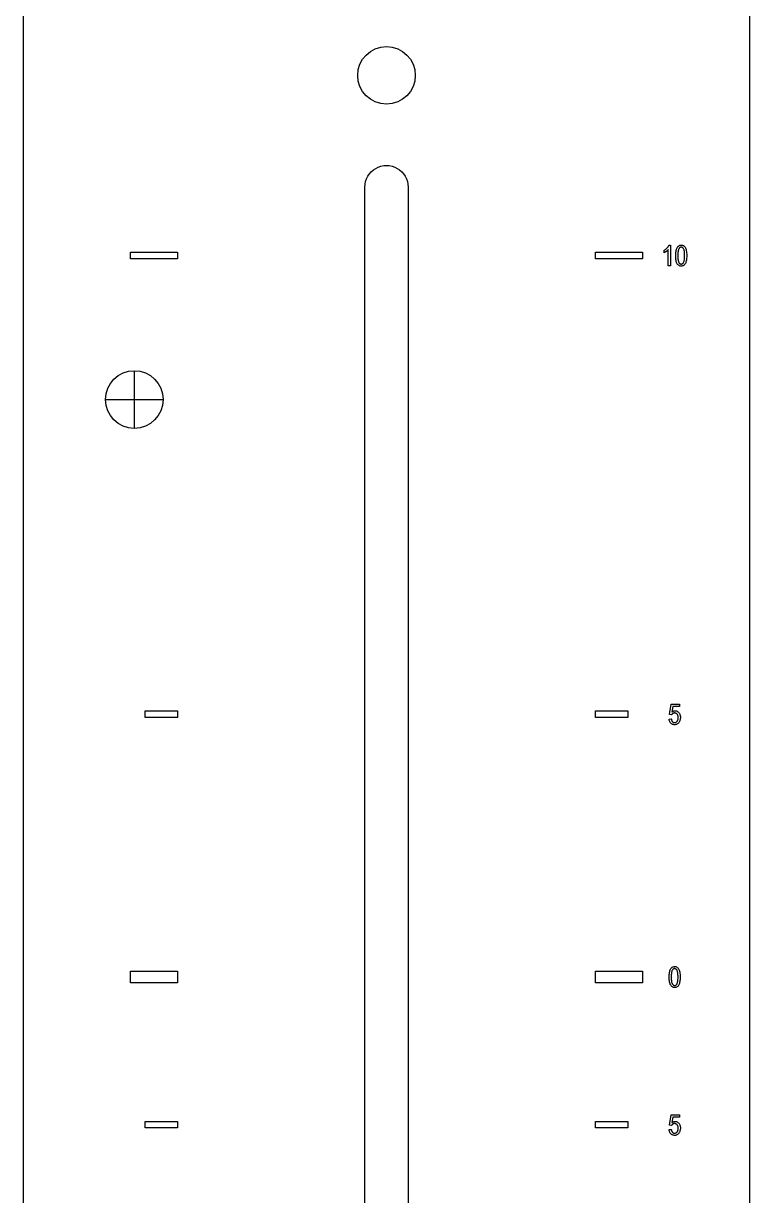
# Model space of a CAD drawing. Header units: millimetres. Extents: x 0 to 40, y 0 to 514.
# Drawn here: x 0 to 40.3, y 128.8 to 193.9 of the extents above; entities that cross this region are included whole.
import ezdxf

# ---------------------------------------------------------------- set-up
doc = ezdxf.new("R2010")
doc.units = ezdxf.units.MM
for name, color, linetype in [('CUT', 1, 'CONTINUOUS'), ('LEGEND', 2, 'CONTINUOUS'), ('OUTLINE', 7, 'CONTINUOUS'), ('STUDS', 5, 'CONTINUOUS')]:
    doc.layers.add(name, color=color, linetype=linetype)

msp = doc.modelspace()

# ---------------------------------------------------------------- linework, layer by layer
at = {"layer": 'CUT'}
msp.add_lwpolyline([(18.95, 77.2), (18.95, 184.8), (18.9603, 184.9566), (18.9909, 185.1106), (19.0413, 185.2592), (19.1108, 185.4), (19.198, 185.5305), (19.3015, 185.6485), (19.4195, 185.752), (19.55, 185.8392), (19.6908, 185.9087), (19.8394, 185.9591), (19.9934, 185.9897), (20.15, 186), (20.3066, 185.9897), (20.4606, 185.9591), (20.6092, 185.9087), (20.75, 185.8392), (20.8805, 185.752), (20.9985, 185.6485), (21.102, 185.5305), (21.1892, 185.4), (21.2587, 185.2592), (21.3091, 185.1106), (21.3397, 184.9566), (21.35, 184.8), (21.35, 77.2)], dxfattribs=at)
msp.add_circle((20.15, 191), 1.6, dxfattribs=at)
at = {"layer": 'LEGEND'}
for points in [[(5.95, 181.18), (8.55, 181.18), (8.55, 180.82), (5.95, 180.82)], [(31.75, 181.18), (34.35, 181.18), (34.35, 180.82), (31.75, 180.82)], [(35.907, 180.4273), (35.7914, 180.4273), (35.7914, 181.3234), (35.781, 181.3117), (35.7698, 181.2999), (35.7577, 181.288), (35.7447, 181.2761), (35.7309, 181.2641), (35.7163, 181.252), (35.7007, 181.2399), (35.6844, 181.2277), (35.6677, 181.2159), (35.6515, 181.2048), (35.6355, 181.1945), (35.6199, 181.1849), (35.6047, 181.176), (35.5897, 181.1679), (35.5752, 181.1605), (35.5609, 181.1539), (35.5609, 181.2898), (35.5844, 181.3039), (35.6072, 181.3187), (35.6293, 181.3343), (35.6507, 181.3506), (35.6714, 181.3677), (35.6914, 181.3855), (35.7107, 181.4041), (35.7293, 181.4234), (35.7469, 181.4431), (35.7631, 181.4626), (35.778, 181.4821), (35.7915, 181.5014), (35.8037, 181.5205), (35.8145, 181.5396), (35.8239, 181.5585), (35.832, 181.5773), (35.907, 181.5773)], [(36.2023, 180.9922), (36.2036, 181.0621), (36.2072, 181.1276), (36.2133, 181.1887), (36.2218, 181.2455), (36.2327, 181.2979), (36.2461, 181.3459), (36.2619, 181.3896), (36.2801, 181.4289), (36.3007, 181.4637), (36.3236, 181.4938), (36.3488, 181.5194), (36.3763, 181.5402), (36.4061, 181.5565), (36.4382, 181.5681), (36.4726, 181.575), (36.5094, 181.5773), (36.5421, 181.5755), (36.573, 181.5698), (36.6021, 181.5604), (36.6295, 181.5473), (36.6551, 181.5303), (36.6789, 181.5097), (36.7009, 181.4852), (36.7211, 181.457), (36.7431, 181.418), (36.7621, 181.3735), (36.7782, 181.3235), (36.7914, 181.2682), (36.8017, 181.2073), (36.809, 181.1411), (36.8134, 181.0693), (36.8148, 180.9922), (36.8136, 180.9227), (36.81, 180.8574), (36.804, 180.7965), (36.7955, 180.7399), (36.7846, 180.6877), (36.7713, 180.6397), (36.7556, 180.596), (36.7375, 180.5566), (36.717, 180.5218), (36.6941, 180.4915), (36.6689, 180.4659), (36.6414, 180.445), (36.6115, 180.4287), (36.5793, 180.4171), (36.5447, 180.4101), (36.5078, 180.4078), (36.475, 180.4099), (36.4437, 180.416), (36.4139, 180.4263), (36.3856, 180.4406), (36.3589, 180.4591), (36.3337, 180.4816), (36.31, 180.5083), (36.2879, 180.5391), (36.2678, 180.5749), (36.2505, 180.6166), (36.2358, 180.6643), (36.2237, 180.718), (36.2144, 180.7776), (36.2077, 180.8432), (36.2037, 180.9147), (36.2023, 180.9922)], [(36.3203, 180.9922), (36.3211, 180.9253), (36.3237, 180.8642), (36.3278, 180.8089), (36.3337, 180.7593), (36.3412, 180.7154), (36.3504, 180.6773), (36.3613, 180.645), (36.3738, 180.6184), (36.3877, 180.5961), (36.4025, 180.5768), (36.4182, 180.5605), (36.4349, 180.5472), (36.4525, 180.5368), (36.471, 180.5294), (36.4905, 180.5249), (36.5109, 180.5234), (36.5303, 180.5249), (36.5488, 180.5294), (36.5665, 180.537), (36.5834, 180.5475), (36.5995, 180.561), (36.6148, 180.5775), (36.6293, 180.597), (36.643, 180.6195), (36.6554, 180.6464), (36.6662, 180.6789), (36.6753, 180.717), (36.6828, 180.7607), (36.6886, 180.8101), (36.6928, 180.8652), (36.6953, 180.9259), (36.6961, 180.9922), (36.6953, 181.0592), (36.6927, 181.1205), (36.6886, 181.1759), (36.6827, 181.2256), (36.6752, 181.2695), (36.666, 181.3076), (36.6551, 181.3399), (36.6426, 181.3664), (36.6287, 181.3886), (36.6138, 181.4078), (36.598, 181.424), (36.5812, 181.4373), (36.5633, 181.4476), (36.5445, 181.455), (36.5247, 181.4595), (36.5039, 181.4609), (36.4848, 181.4594), (36.4664, 181.4549), (36.4489, 181.4474), (36.4321, 181.4369), (36.4162, 181.4234), (36.401, 181.4069), (36.3866, 181.3874), (36.373, 181.3648), (36.3607, 181.338), (36.35, 181.3055), (36.3409, 181.2674), (36.3335, 181.2236), (36.3277, 181.1742), (36.3236, 181.1192), (36.3211, 181.0585), (36.3203, 180.9922)], [(6.75, 155.7087), (8.55, 155.7087), (8.55, 155.3487), (6.75, 155.3487)], [(31.75, 155.7087), (33.55, 155.7087), (33.55, 155.3487), (31.75, 155.3487)], [(35.8375, 155.256), (35.9586, 155.2685), (35.9627, 155.2421), (35.9678, 155.2173), (35.9741, 155.1944), (35.9815, 155.1731), (35.9901, 155.1536), (35.9997, 155.1359), (36.0104, 155.1199), (36.0223, 155.1056), (36.0349, 155.0931), (36.0481, 155.0822), (36.0617, 155.073), (36.0759, 155.0655), (36.0905, 155.0596), (36.1057, 155.0555), (36.1213, 155.053), (36.1375, 155.0521), (36.1577, 155.0533), (36.1771, 155.0568), (36.1958, 155.0627), (36.2139, 155.071), (36.2312, 155.0816), (36.2478, 155.0945), (36.2637, 155.1098), (36.2789, 155.1275), (36.2928, 155.1472), (36.3049, 155.1687), (36.3151, 155.1918), (36.3234, 155.2167), (36.3299, 155.2433), (36.3346, 155.2716), (36.3374, 155.3016), (36.3383, 155.3334), (36.3374, 155.3632), (36.3347, 155.3913), (36.3302, 155.4176), (36.3239, 155.4423), (36.3159, 155.4652), (36.306, 155.4864), (36.2943, 155.5059), (36.2809, 155.5236), (36.266, 155.5394), (36.2503, 155.5532), (36.2337, 155.5648), (36.2161, 155.5743), (36.1976, 155.5817), (36.1782, 155.587), (36.1579, 155.5901), (36.1367, 155.5912), (36.1237, 155.5907), (36.111, 155.5894), (36.0984, 155.5871), (36.086, 155.5839), (36.0739, 155.5797), (36.0619, 155.5747), (36.0502, 155.5688), (36.0387, 155.5619), (36.0275, 155.5542), (36.017, 155.5458), (36.0071, 155.5367), (35.9978, 155.5268), (35.989, 155.5163), (35.9809, 155.505), (35.9733, 155.493), (35.9664, 155.4802), (35.8578, 155.4974), (35.9492, 156.0857), (36.4156, 156.0857), (36.4156, 155.9513), (36.0414, 155.9513), (35.9906, 155.6435), (36.0117, 155.6604), (36.0331, 155.675), (36.0547, 155.6873), (36.0768, 155.6974), (36.0991, 155.7053), (36.1217, 155.7109), (36.1447, 155.7143), (36.168, 155.7154), (36.197, 155.7138), (36.225, 155.7091), (36.2521, 155.7013), (36.2782, 155.6903), (36.3034, 155.6762), (36.3276, 155.6589), (36.3508, 155.6385), (36.373, 155.615), (36.3935, 155.5888), (36.4112, 155.5604), (36.4261, 155.5299), (36.4384, 155.4971), (36.4479, 155.4622), (36.4547, 155.4251), (36.4588, 155.3858), (36.4602, 155.3443), (36.4588, 155.3031), (36.4547, 155.2633), (36.4479, 155.2251), (36.4384, 155.1884), (36.4261, 155.1531), (36.4112, 155.1194), (36.3935, 155.0872), (36.373, 155.0564), (36.3503, 155.0283), (36.3258, 155.004), (36.2993, 154.9833), (36.271, 154.9665), (36.2408, 154.9534), (36.2088, 154.944), (36.1748, 154.9384), (36.1391, 154.9365), (36.1092, 154.9378), (36.0805, 154.9418), (36.053, 154.9484), (36.0267, 154.9577), (36.0015, 154.9696), (35.9776, 154.9842), (35.9548, 155.0014), (35.9332, 155.0213), (35.9133, 155.0435), (35.8957, 155.0677), (35.8804, 155.094), (35.8673, 155.1223), (35.8565, 155.1527), (35.8479, 155.1851), (35.8416, 155.2195), (35.8375, 155.256)], [(35.8375, 140.924), (35.8387, 140.9939), (35.8424, 141.0594), (35.8484, 141.1205), (35.8569, 141.1773), (35.8679, 141.2297), (35.8812, 141.2777), (35.897, 141.3214), (35.9152, 141.3607), (35.9358, 141.3955), (35.9587, 141.4256), (35.9839, 141.4512), (36.0114, 141.472), (36.0412, 141.4883), (36.0734, 141.4999), (36.1078, 141.5068), (36.1445, 141.5091), (36.1772, 141.5073), (36.2082, 141.5016), (36.2373, 141.4922), (36.2646, 141.4791), (36.2902, 141.4621), (36.314, 141.4415), (36.336, 141.417), (36.3563, 141.3888), (36.3782, 141.3498), (36.3973, 141.3053), (36.4134, 141.2553), (36.4266, 141.2), (36.4368, 141.1391), (36.4441, 141.0729), (36.4485, 141.0011), (36.45, 140.924), (36.4488, 140.8545), (36.4452, 140.7892), (36.4391, 140.7283), (36.4307, 140.6717), (36.4198, 140.6195), (36.4065, 140.5715), (36.3908, 140.5278), (36.3727, 140.4884), (36.3521, 140.4536), (36.3293, 140.4233), (36.3041, 140.3977), (36.2766, 140.3768), (36.2467, 140.3605), (36.2145, 140.3489), (36.1799, 140.3419), (36.143, 140.3396), (36.1101, 140.3417), (36.0788, 140.3478), (36.0491, 140.3581), (36.0208, 140.3724), (35.9941, 140.3909), (35.9689, 140.4134), (35.9452, 140.4401), (35.923, 140.4709), (35.903, 140.5067), (35.8856, 140.5484), (35.8709, 140.5961), (35.8589, 140.6498), (35.8495, 140.7094), (35.8428, 140.775), (35.8388, 140.8465), (35.8375, 140.924)], [(35.9555, 140.924), (35.9563, 140.8571), (35.9588, 140.796), (35.963, 140.7407), (35.9688, 140.6911), (35.9764, 140.6472), (35.9856, 140.6091), (35.9964, 140.5768), (36.009, 140.5502), (36.0228, 140.5279), (36.0376, 140.5086), (36.0534, 140.4923), (36.07, 140.479), (36.0876, 140.4686), (36.1062, 140.4612), (36.1257, 140.4567), (36.1461, 140.4552), (36.1654, 140.4567), (36.1839, 140.4612), (36.2016, 140.4687), (36.2186, 140.4793), (36.2347, 140.4928), (36.25, 140.5093), (36.2644, 140.5288), (36.2781, 140.5513), (36.2906, 140.5782), (36.3014, 140.6107), (36.3105, 140.6488), (36.318, 140.6925), (36.3238, 140.7419), (36.3279, 140.797), (36.3304, 140.8577), (36.3312, 140.924), (36.3304, 140.991), (36.3279, 141.0523), (36.3237, 141.1077), (36.3179, 141.1574), (36.3103, 141.2013), (36.3011, 141.2394), (36.2903, 141.2717), (36.2777, 141.2982), (36.2639, 141.3204), (36.249, 141.3396), (36.2331, 141.3558), (36.2163, 141.3691), (36.1985, 141.3794), (36.1797, 141.3868), (36.1599, 141.3913), (36.1391, 141.3927), (36.1199, 141.3912), (36.1016, 141.3867), (36.084, 141.3792), (36.0673, 141.3687), (36.0513, 141.3552), (36.0362, 141.3387), (36.0218, 141.3192), (36.0082, 141.2966), (35.9958, 141.2698), (35.9851, 141.2373), (35.9761, 141.1992), (35.9687, 141.1554), (35.9629, 141.106), (35.9588, 141.051), (35.9563, 140.9903), (35.9555, 140.924)], [(5.95, 141.2518), (8.55, 141.2518), (8.55, 140.6118), (5.95, 140.6118)], [(31.75, 141.2518), (34.35, 141.2518), (34.35, 140.6118), (31.75, 140.6118)], [(6.75, 132.9034), (8.55, 132.9034), (8.55, 132.5434), (6.75, 132.5434)], [(31.75, 132.9034), (33.55, 132.9034), (33.55, 132.5434), (31.75, 132.5434)], [(35.8375, 132.4507), (35.9586, 132.4632), (35.9627, 132.4367), (35.9678, 132.412), (35.9741, 132.389), (35.9815, 132.3678), (35.9901, 132.3483), (35.9997, 132.3306), (36.0104, 132.3146), (36.0223, 132.3003), (36.0349, 132.2878), (36.0481, 132.2769), (36.0617, 132.2677), (36.0759, 132.2602), (36.0905, 132.2543), (36.1057, 132.2501), (36.1213, 132.2476), (36.1375, 132.2468), (36.1577, 132.248), (36.1771, 132.2515), (36.1958, 132.2574), (36.2139, 132.2657), (36.2312, 132.2763), (36.2478, 132.2892), (36.2637, 132.3045), (36.2789, 132.3222), (36.2928, 132.3419), (36.3049, 132.3633), (36.3151, 132.3865), (36.3234, 132.4114), (36.3299, 132.4379), (36.3346, 132.4663), (36.3374, 132.4963), (36.3383, 132.5281), (36.3374, 132.5579), (36.3347, 132.5859), (36.3302, 132.6123), (36.3239, 132.6369), (36.3159, 132.6599), (36.306, 132.6811), (36.2943, 132.7005), (36.2809, 132.7183), (36.266, 132.7341), (36.2503, 132.7479), (36.2337, 132.7595), (36.2161, 132.769), (36.1976, 132.7764), (36.1782, 132.7816), (36.1579, 132.7848), (36.1367, 132.7859), (36.1237, 132.7854), (36.111, 132.784), (36.0984, 132.7817), (36.086, 132.7785), (36.0739, 132.7744), (36.0619, 132.7694), (36.0502, 132.7634), (36.0387, 132.7566), (36.0275, 132.7489), (36.017, 132.7405), (36.0071, 132.7314), (35.9978, 132.7215), (35.989, 132.7109), (35.9809, 132.6997), (35.9733, 132.6877), (35.9664, 132.6749), (35.8578, 132.6921), (35.9492, 133.2804), (36.4156, 133.2804), (36.4156, 133.146), (36.0414, 133.146), (35.9906, 132.8382), (36.0117, 132.8551), (36.0331, 132.8697), (36.0547, 132.882), (36.0768, 132.8921), (36.0991, 132.9), (36.1217, 132.9056), (36.1447, 132.909), (36.168, 132.9101), (36.197, 132.9085), (36.225, 132.9038), (36.2521, 132.896), (36.2782, 132.885), (36.3034, 132.8709), (36.3276, 132.8536), (36.3508, 132.8332), (36.373, 132.8097), (36.3935, 132.7835), (36.4112, 132.7551), (36.4261, 132.7246), (36.4384, 132.6918), (36.4479, 132.6569), (36.4547, 132.6198), (36.4588, 132.5805), (36.4602, 132.539), (36.4588, 132.4978), (36.4547, 132.458), (36.4479, 132.4198), (36.4384, 132.383), (36.4261, 132.3478), (36.4112, 132.3141), (36.3935, 132.2818), (36.373, 132.2511), (36.3503, 132.223), (36.3258, 132.1986), (36.2993, 132.178), (36.271, 132.1612), (36.2408, 132.148), (36.2088, 132.1387), (36.1748, 132.1331), (36.1391, 132.1312), (36.1092, 132.1325), (36.0805, 132.1365), (36.053, 132.1431), (36.0267, 132.1524), (36.0015, 132.1643), (35.9776, 132.1789), (35.9548, 132.1961), (35.9332, 132.2159), (35.9133, 132.2382), (35.8957, 132.2624), (35.8804, 132.2887), (35.8673, 132.317), (35.8565, 132.3474), (35.8479, 132.3798), (35.8416, 132.4142), (35.8375, 132.4507)]]:
    msp.add_lwpolyline(points, close=True, dxfattribs=at)
at = {"layer": 'OUTLINE'}
msp.add_lwpolyline([(0, 514), (40.3, 514), (40.3, 0), (0, 0)], close=True, dxfattribs=at)
at = {"layer": 'STUDS'}
for p, q in [((6.15, 174.6), (6.15, 171.4)), ((4.55, 173), (7.75, 173))]:
    msp.add_line(p, q, dxfattribs=at)
msp.add_circle((6.15, 173), 1.6, dxfattribs=at)

doc.saveas('drawing.dxf')
